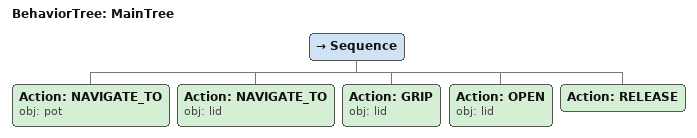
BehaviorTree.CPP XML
<root main_tree_to_execute="MainTree">
  <BehaviorTree ID="MainTree">
    <Sequence>
      <!-- Navigate to pot -->
      <Action ID="NAVIGATE_TO" obj="pot" />
      <!-- Navigate to lid -->
      <Action ID="NAVIGATE_TO" obj="lid" />
      <!-- Grip lid -->
      <Action ID="GRIP" obj="lid" />
      <!-- Open lid -->
      <Action ID="OPEN" obj="lid" />
      <!-- Release -->
      <Action ID="RELEASE" />
    </Sequence>
  </BehaviorTree>
</root>
